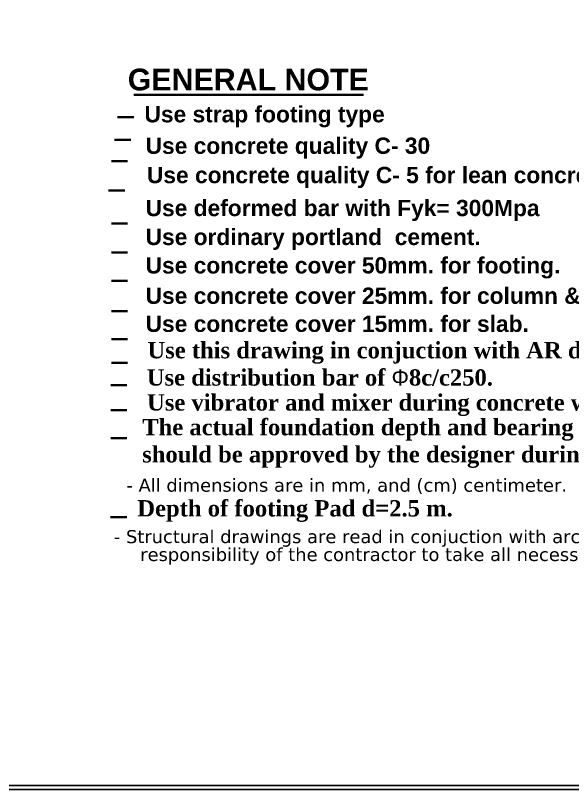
# Model space of a CAD drawing. Header units: inches. Extents: x -291016 to -124071, y 25078 to 137196.
# Drawn here: x -201124 to -190868, y 25078 to 39327 of the extents above; entities that cross this region are included whole.
import ezdxf

# ---------------------------------------------------------------- set-up
doc = ezdxf.new("R2010")
doc.units = ezdxf.units.IN
doc.header["$MEASUREMENT"] = 0
doc.layers.add('2-DIMEN-025', color=7, linetype='Continuous')
doc.layers.add('text', color=7, linetype='Continuous', lineweight=35)
doc.styles.add('5030', font='verdana.ttf', dxfattribs={"height": 0.15})
doc.styles.add('SANSSERIFBOLD', font='sasb____.pfb', dxfattribs={"height": 70})

msp = doc.modelspace()

# ---------------------------------------------------------------- linework, layer by layer
at = {"color": 3}
for points in [[(-291016.0008, 137196.5), (-124070.9026, 137196.5), (-124070.9026, 25078.3067), (-291016.0008, 25078.3067)], [(-216276.5, 56383), (-163953, 56383), (-163953, 25154), (-216276.5, 25154)]]:
    msp.add_lwpolyline(points, close=True, dxfattribs=at)
at = {"layer": 'text', "ltscale": 2}
for p, q in [((-198942.9135, 37864.5516), (-194715.6144, 37864.5516)), ((-199243.4659, 37453), (-198945.5341, 37453)), ((-199298.4318, 37036.5), (-199000.5, 37036.5)), ((-199357.6205, 36643.7841), (-199059.6887, 36643.7841)), ((-199411.4999, 36103.9864), (-199113.5681, 36103.9864)), ((-199357.6205, 35496.9668), (-199059.6887, 35496.9668)), ((-199357.6205, 34964.8245), (-199059.6887, 34964.8245)), ((-199357.6205, 34441.4199), (-199059.6887, 34441.4199)), ((-199357.6205, 33882.6945), (-199059.6887, 33882.6945)), ((-199357.6205, 33365.5978), (-199059.6887, 33365.5978)), ((-199357.6205, 32931.3698), (-199059.6887, 32931.3698)), ((-199371.4725, 32523.0098), (-199073.5408, 32523.0098)), ((-199371.4725, 32063.8307), (-199073.5408, 32063.8307)), ((-199371.4725, 31547.3564), (-199073.5408, 31547.3564)), ((-199374.4725, 30091.8564), (-199076.5408, 30091.8564))]:
    msp.add_line(p, q, dxfattribs=at)

# ---------------------------------------------------------------- texts
at = {"layer": '2-DIMEN-025', "color": 7, "linetype": 'Continuous', "lineweight": 50, "style": '5030'}
for s, p in [('- All dimensions are in mm, and (cm) centimeter.', (-199082, 30560.4805)), ('- Structural drawings are read in conjuction with architectural drawings.', (-199313.0591, 29613.7623)), ('responsibility of the contractor to take all necessary means', (-198828, 29284.5))]:
    msp.add_text(s, height=240, dxfattribs=at).set_placement(p)
at = {"layer": 'text', "style": 'SANSSERIFBOLD'}
for s, height, p in [('GENERAL NOTE', 400, (-199056.7939, 37947.9055)), ('Use strap footing type', 300, (-198749.2761, 37359.5867)), ('Use concrete quality C- 30', 300, (-198728.7761, 36779.5867)), ('Use concrete quality C- 5 for lean concrete', 300, (-198704.6083, 36239.7891)), ('Use deformed bar with Fyk= 300Mpa', 300, (-198728.7761, 35632.7695)), ('Use ordinary portland  cement.', 300, (-198728.7761, 35100.6272)), ('Use concrete cover 50mm. for footing.', 300, (-198728.7761, 34577.2226)), ('Use concrete cover 25mm. for column & beam.', 300, (-198728.7761, 34018.4972)), ('Use concrete cover 15mm. for slab.', 300, (-198728.7761, 33501.4005))]:
    msp.add_text(s, height=height, dxfattribs=at).set_placement(p)
at = {"layer": 'text', "char_height": 300, "attachment_point": 7, "style": 'SANSSERIFBOLD'}
for s, insert in [('{\\fTimes New Roman|b1|i0|c0|p18;Use this drawing in conjuction with AR drawings.}', (-198694.8588, 32914.5474)), ('{\\fTimes New Roman|b1|i0|c0|p18;Use distribution bar of \\fSymbol|b0|i0|c2|p18;F\\fTimes New Roman|b1|i0|c0|p18;8c/c250. }', (-198706.831, 32506.6453)), ('{\\fTimes New Roman|b1|i0|c0|p18;   Use vibrator and mixer during concrete work.}', (-199042.2219, 31952.3716)), ('{\\fTimes New Roman|b1|i0|c0|p18;The actual foundation depth and bearing capacity \\Pshould be approved by the designer during construction.}', (-198791.3054, 30998.0654)), ('{\\fTimes New Roman|b1|i0|c0|p18;Depth of footing Pad d=2.5 m.}', (-198881.5, 30003.9566))]:
    msp.add_mtext(s, dxfattribs=dict(at, insert=insert))

doc.saveas('drawing.dxf')
